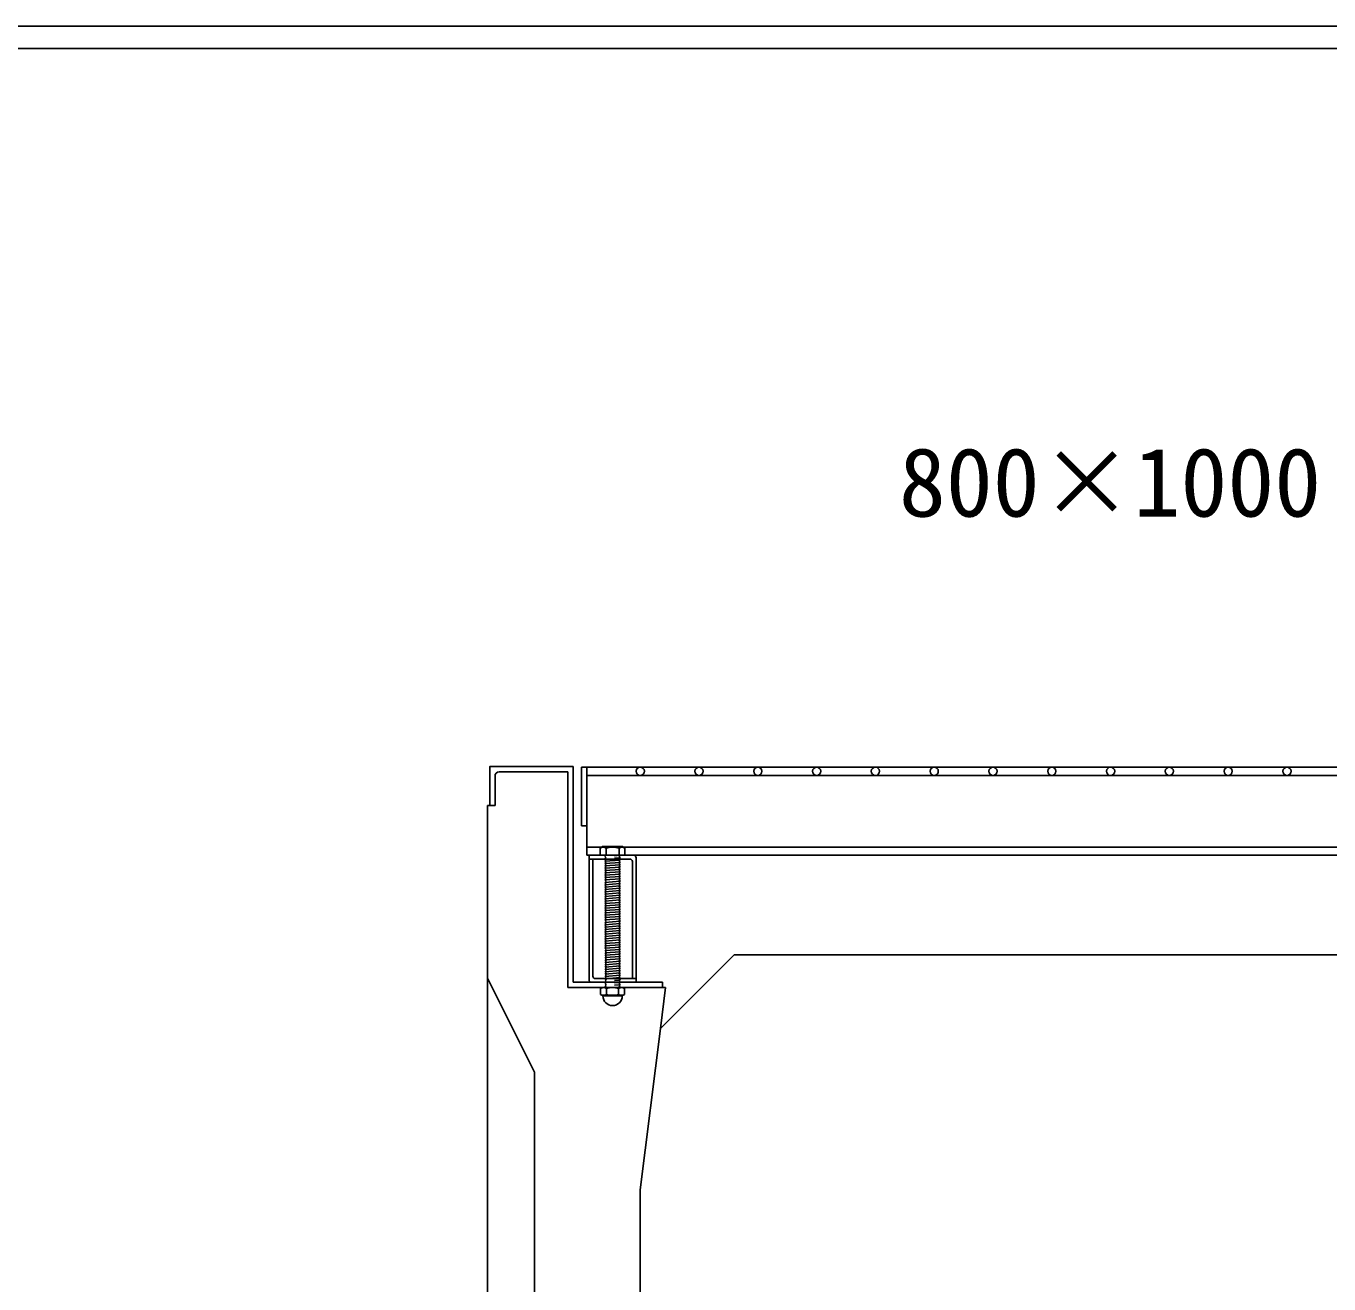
# Model space of a CAD drawing. Units: millimetres, scale not verified. Extents: x -16800 to 16800, y -5940 to 5940.
# Drawn here: x -8522 to -7414, y -1170 to -100 of the extents above; entities that cross this region are included whole.
import ezdxf
from ezdxf.enums import TextEntityAlignment as Align

# ---------------------------------------------------------------- set-up
doc = ezdxf.new("R2010")
doc.units = ezdxf.units.MM
doc.header["$LTSCALE"] = 20
doc.linetypes.add('DOTTED', pattern=[1.75, 0.25, -1.5])
for name, color, linetype, lineweight in [('0-2_HATCH', 6, 'Continuous', 25), ('0-5_OUTLINE', 3, 'Continuous', 25), ('0-6_TXT', 7, 'Continuous', 25)]:
    doc.layers.add(name, color=color, linetype=linetype, lineweight=lineweight)
doc.styles.add('ＭＳ ゴシック', font='')
doc.styles.get('ＭＳ ゴシック').set_extended_font_data('MS Gothic')

msp = doc.modelspace()

# ---------------------------------------------------------------- linework, layer by layer
at = {"layer": '0-2_HATCH'}
for p, q in [((-8057, -729.85), (-8057, -913.35)), ((-7150, -730.35), (-8050, -730.35)), ((-8050, -780.35), (-8050, -730.35)), ((-8045.5, -730.35), (-8045.5, -805.35)), ((-8123.5, -737.85), (-8123.5, -762.85)), ((-8061.5, -734.35), (-8120, -734.35)), ((-8061.5, -734.35), (-8061.5, -917.85)), ((-7154.5, -737.35), (-8045.5, -737.35)), ((-8123.5, -762.85), (-8128, -762.85)), ((-8050, -780.35), (-8045.5, -780.35)), ((-8032.68, -798.35), (-8045.5, -798.35)), ((-7154.5, -805.35), (-8045.5, -805.35)), ((-8043.5, -911.35), (-8043.5, -805.35)), ((-8043.5, -805.35), (-8005.5, -805.35)), ((-8043.5, -808.55), (-8008.7, -808.55)), ((-8040.3, -908.15), (-8040.3, -808.55)), ((-8032, -797.84), (-8034, -799.34)), ((-8034, -805.34), (-8034, -799.34)), ((-8013, -805.35), (-8034, -805.34)), ((-8033.67, -799.07), (-8032, -797.84)), ((-8015, -797.85), (-8032, -797.84)), ((-8030, -805.35), (-8017, -805.34)), ((-8030, -806.35), (-8029, -805.35)), ((-8029, -807.35), (-8030, -806.35)), ((-8030, -808.35), (-8029, -807.35)), ((-8029, -809.35), (-8030, -808.35)), ((-8029, -805.35), (-8029, -799.34)), ((-8018, -805.35), (-8018, -799.34)), ((-8018, -806.35), (-8017, -805.35)), ((-8017, -807.35), (-8018, -806.35)), ((-8013.33, -799.07), (-8015, -797.85)), ((-7185.68, -798.35), (-8014.32, -798.35)), ((-8013, -805.35), (-8013, -799.34)), ((-8003.5, -913.35), (-8003.5, -807.35)), ((-8030, -810.35), (-8029, -809.35)), ((-8017, -809.35), (-8030, -810.35)), ((-8029, -811.35), (-8030, -810.35)), ((-8030, -812.35), (-8029, -811.35)), ((-8017, -811.35), (-8030, -812.35)), ((-8029, -813.34), (-8030, -812.35)), ((-8030, -814.35), (-8029, -813.34)), ((-8017, -813.34), (-8030, -814.35)), ((-8029, -815.35), (-8030, -814.35)), ((-8030, -816.35), (-8029, -815.35)), ((-8017, -815.35), (-8030, -816.35)), ((-8029, -817.34), (-8030, -816.35)), ((-8017, -817.34), (-8030, -818.35)), ((-8030, -818.35), (-8029, -817.34)), ((-8017, -819.35), (-8030, -820.35)), ((-8018, -810.35), (-8017, -809.35)), ((-8017, -811.35), (-8018, -810.35)), ((-8018, -812.35), (-8017, -811.35)), ((-8017, -813.34), (-8018, -812.35)), ((-8018, -814.35), (-8017, -813.34)), ((-8017, -815.35), (-8018, -814.35)), ((-8018, -818.35), (-8017, -817.34)), ((-8017, -819.35), (-8018, -818.35)), ((-8018, -820.35), (-8017, -819.35)), ((-8006.7, -910.15), (-8006.7, -810.55)), ((-8029, -821.34), (-8030, -820.35)), ((-8030, -822.34), (-8029, -821.34)), ((-8017, -821.35), (-8030, -822.35)), ((-8029, -823.34), (-8030, -822.34)), ((-8017, -823.34), (-8030, -824.34)), ((-8030, -824.34), (-8029, -823.34)), ((-8029, -825.34), (-8030, -824.34)), ((-8017, -825.34), (-8030, -826.34)), ((-8030, -826.34), (-8029, -825.34)), ((-8029, -827.34), (-8030, -826.34)), ((-8017, -827.34), (-8030, -828.34)), ((-8030, -828.34), (-8029, -827.34)), ((-8029, -829.34), (-8030, -828.34)), ((-8017, -829.34), (-8030, -830.34)), ((-8030, -830.34), (-8029, -829.34)), ((-8029, -831.34), (-8030, -830.34)), ((-8017, -821.34), (-8018, -820.35)), ((-8018, -822.35), (-8017, -821.35)), ((-8018, -822.35), (-8017, -823.35)), ((-8018, -824.34), (-8017, -823.34)), ((-8018, -824.34), (-8017, -825.34)), ((-8018, -826.34), (-8017, -825.34)), ((-8018, -826.34), (-8017, -827.34)), ((-8018, -828.34), (-8017, -827.34)), ((-8018, -828.34), (-8017, -829.34)), ((-8018, -830.34), (-8017, -829.34)), ((-8018, -830.34), (-8017, -831.34)), ((-8017, -831.34), (-8030, -832.34)), ((-8030, -832.34), (-8029, -831.34)), ((-8029, -833.34), (-8030, -832.34)), ((-8017, -833.34), (-8030, -834.34)), ((-8030, -834.34), (-8029, -833.34)), ((-8029, -835.34), (-8030, -834.34)), ((-8017, -835.34), (-8030, -836.34)), ((-8030, -836.34), (-8029, -835.34)), ((-8029, -837.34), (-8030, -836.34)), ((-8017, -837.34), (-8030, -838.34)), ((-8030, -838.34), (-8029, -837.34)), ((-8029, -839.34), (-8030, -838.34)), ((-8017, -839.34), (-8030, -840.34)), ((-8030, -840.34), (-8029, -839.34)), ((-8029, -841.34), (-8030, -840.34)), ((-8017, -841.34), (-8030, -842.34)), ((-8030, -842.34), (-8029, -841.34)), ((-8018, -832.34), (-8017, -831.34)), ((-8018, -832.34), (-8017, -833.34)), ((-8018, -834.34), (-8017, -833.34)), ((-8018, -834.34), (-8017, -835.34)), ((-8018, -836.34), (-8017, -835.34)), ((-8018, -836.34), (-8017, -837.34)), ((-8018, -838.34), (-8017, -837.34)), ((-8018, -838.34), (-8017, -839.34)), ((-8018, -840.34), (-8017, -839.34)), ((-8018, -840.34), (-8017, -841.34)), ((-8018, -842.34), (-8017, -841.34)), ((-8029, -843.34), (-8030, -842.34)), ((-8017, -843.34), (-8030, -844.34)), ((-8030, -844.34), (-8029, -843.34)), ((-8029, -845.34), (-8030, -844.34)), ((-8017, -845.34), (-8030, -846.34)), ((-8030, -846.34), (-8029, -845.34)), ((-8029, -847.34), (-8030, -846.34)), ((-8017, -847.34), (-8030, -848.34)), ((-8030, -848.34), (-8029, -847.34)), ((-8029, -849.34), (-8030, -848.34)), ((-8017, -849.35), (-8030, -850.35)), ((-8030, -850.35), (-8029, -849.35)), ((-8029, -851.35), (-8030, -850.35)), ((-8016.99, -851.35), (-8029.99, -852.35)), ((-8029.99, -852.35), (-8028.99, -851.35)), ((-8028.99, -853.35), (-8029.99, -852.35)), ((-8018, -842.34), (-8017, -843.34)), ((-8018, -844.34), (-8017, -843.34)), ((-8018, -844.34), (-8017, -845.35)), ((-8018, -846.34), (-8017, -845.34)), ((-8018, -846.34), (-8017, -847.34)), ((-8018, -848.34), (-8017, -847.34)), ((-8018, -848.34), (-8017, -849.35)), ((-8018, -850.35), (-8017, -849.35)), ((-8018, -850.35), (-8016.99, -851.35)), ((-8017.99, -852.35), (-8016.99, -851.35)), ((-8017.99, -852.35), (-8016.99, -853.35)), ((-8016.99, -853.35), (-8029.99, -854.35)), ((-8029.99, -854.35), (-8028.99, -853.35)), ((-8028.99, -855.35), (-8029.99, -854.35)), ((-8016.99, -855.35), (-8029.99, -856.35)), ((-8029.99, -856.35), (-8028.99, -855.35)), ((-8028.99, -857.35), (-8029.99, -856.35)), ((-8016.99, -857.35), (-8029.99, -858.35)), ((-8029.99, -858.35), (-8028.99, -857.35)), ((-8028.99, -859.35), (-8029.99, -858.35)), ((-8016.98, -859.36), (-8029.99, -860.36)), ((-8029.99, -860.36), (-8028.99, -859.36)), ((-8028.99, -861.36), (-8029.99, -860.36)), ((-8016.99, -863.35), (-8029.99, -864.35)), ((-8029.99, -864.35), (-8028.99, -863.35)), ((-8016.98, -861.36), (-8029.98, -862.36)), ((-8029.98, -862.36), (-8028.98, -861.36)), ((-8028.98, -863.36), (-8029.98, -862.36)), ((-8017.99, -854.35), (-8016.99, -853.35)), ((-8017.99, -854.35), (-8016.99, -855.35)), ((-8017.99, -856.35), (-8016.99, -855.35)), ((-8017.99, -856.35), (-8016.99, -857.35)), ((-8017.99, -858.35), (-8016.99, -857.35)), ((-8017.99, -858.35), (-8016.98, -859.36)), ((-8017.99, -864.35), (-8016.99, -863.35)), ((-8017.98, -860.36), (-8016.98, -859.36)), ((-8017.98, -860.36), (-8016.98, -861.36)), ((-8017.98, -862.36), (-8016.98, -861.36)), ((-8017.98, -862.36), (-8016.98, -863.36)), ((-8028.99, -865.35), (-8029.99, -864.35)), ((-8016.99, -865.35), (-8029.99, -866.35)), ((-8029.99, -866.35), (-8028.99, -865.35)), ((-8028.99, -867.35), (-8029.99, -866.35)), ((-8016.99, -867.35), (-8029.99, -868.35)), ((-8029.99, -868.35), (-8028.99, -867.35)), ((-8028.99, -869.35), (-8029.99, -868.35)), ((-8016.98, -869.35), (-8029.98, -870.35)), ((-8029.98, -870.35), (-8028.98, -869.35)), ((-8028.98, -871.35), (-8029.98, -870.35)), ((-8016.98, -871.36), (-8029.98, -872.36)), ((-8029.98, -872.36), (-8028.98, -871.36)), ((-8028.98, -873.36), (-8029.98, -872.36)), ((-8016.98, -873.36), (-8029.98, -874.36)), ((-8029.98, -874.36), (-8028.98, -873.36)), ((-8028.98, -875.36), (-8029.98, -874.36)), ((-8017.99, -864.35), (-8016.99, -865.35)), ((-8017.99, -866.35), (-8016.99, -865.35)), ((-8017.99, -866.35), (-8016.99, -867.35)), ((-8017.99, -868.35), (-8016.99, -867.35)), ((-8017.99, -868.35), (-8016.98, -869.36)), ((-8017.98, -870.36), (-8016.98, -869.36)), ((-8017.98, -870.36), (-8016.98, -871.36)), ((-8017.98, -872.36), (-8016.98, -871.36)), ((-8017.98, -872.36), (-8016.98, -873.36)), ((-8017.98, -874.36), (-8016.98, -873.36)), ((-8017.98, -874.36), (-8016.98, -875.36)), ((-8016.98, -875.36), (-8029.98, -876.36)), ((-8029.98, -876.36), (-8028.98, -875.36)), ((-8028.98, -877.36), (-8029.98, -876.36)), ((-8016.97, -877.36), (-8029.97, -878.36)), ((-8029.97, -878.36), (-8028.97, -877.36)), ((-8028.97, -879.36), (-8029.97, -878.36)), ((-8029.97, -880.36), (-8028.97, -879.36)), ((-8016.97, -879.37), (-8029.97, -880.37)), ((-8028.97, -881.36), (-8029.97, -880.37)), ((-8016.97, -881.37), (-8029.97, -882.37)), ((-8029.97, -882.37), (-8028.97, -881.37)), ((-8028.97, -883.37), (-8029.97, -882.37)), ((-8016.97, -883.37), (-8029.97, -884.37)), ((-8029.97, -884.37), (-8028.97, -883.37)), ((-8028.97, -885.37), (-8029.97, -884.37)), ((-8016.96, -885.37), (-8029.96, -886.37)), ((-8029.96, -886.37), (-8028.96, -885.37)), ((-8028.96, -887.37), (-8029.96, -886.37)), ((-8017.98, -876.36), (-8016.98, -875.36)), ((-8017.98, -876.36), (-8016.97, -877.36)), ((-8017.97, -878.36), (-8016.97, -877.36)), ((-8017.97, -878.36), (-8016.97, -879.37)), ((-8017.97, -880.37), (-8016.97, -879.37)), ((-8017.97, -880.37), (-8016.97, -881.37)), ((-8017.97, -882.37), (-8016.97, -881.37)), ((-8017.97, -882.37), (-8016.97, -883.37)), ((-8017.97, -884.37), (-8016.97, -883.37)), ((-8017.97, -884.37), (-8016.96, -885.37)), ((-8017.96, -886.37), (-8016.96, -885.37)), ((-8017.96, -886.37), (-8016.96, -887.37)), ((-8016.96, -887.37), (-8029.96, -888.37)), ((-8029.96, -888.37), (-8028.96, -887.37)), ((-8028.96, -889.37), (-8029.96, -888.37)), ((-8029.96, -890.37), (-8028.96, -889.37)), ((-8016.96, -889.38), (-8029.96, -890.38)), ((-8028.96, -891.37), (-8029.96, -890.38)), ((-8016.96, -891.38), (-8029.96, -892.38)), ((-8029.96, -892.38), (-8028.96, -891.38)), ((-8028.96, -893.38), (-8029.96, -892.38)), ((-8016.95, -893.38), (-8029.96, -894.38)), ((-8029.96, -894.38), (-8028.96, -893.38)), ((-8028.96, -895.38), (-8029.96, -894.38)), ((-8016.95, -895.38), (-8029.95, -896.38)), ((-8029.95, -896.38), (-8028.95, -895.38)), ((-8028.95, -897.38), (-8029.95, -896.38)), ((-8016.95, -897.38), (-8029.95, -898.38)), ((-8029.95, -898.38), (-8028.95, -897.38)), ((-8017.96, -888.37), (-8016.96, -887.37)), ((-8017.96, -888.37), (-8016.96, -889.38)), ((-8017.96, -890.38), (-8016.96, -889.38)), ((-8017.96, -890.38), (-8016.96, -891.38)), ((-8017.96, -892.38), (-8016.96, -891.38)), ((-8017.96, -892.38), (-8016.95, -893.38)), ((-8017.96, -894.38), (-8016.95, -893.38)), ((-8017.95, -894.38), (-8016.95, -895.38)), ((-8017.95, -896.38), (-8016.95, -895.38)), ((-8017.95, -896.38), (-8016.95, -897.38)), ((-8017.95, -898.38), (-8016.95, -897.38)), ((-8028.95, -899.38), (-8029.95, -898.38)), ((-8016.95, -899.39), (-8029.95, -900.39)), ((-8029.95, -900.39), (-8028.95, -899.39)), ((-8028.95, -901.39), (-8029.95, -900.39)), ((-8016.95, -901.39), (-8029.95, -902.39)), ((-8029.95, -902.39), (-8028.95, -901.39)), ((-8028.95, -903.39), (-8029.95, -902.39)), ((-8016.94, -903.39), (-8029.94, -904.39)), ((-8029.94, -904.39), (-8028.94, -903.39)), ((-8028.94, -905.39), (-8029.94, -904.39)), ((-8016.94, -905.39), (-8029.94, -906.39)), ((-8029.94, -906.39), (-8028.94, -905.39)), ((-8028.94, -907.39), (-8029.94, -906.39)), ((-8016.94, -907.39), (-8029.94, -908.39)), ((-8029.94, -908.39), (-8028.94, -907.39)), ((-8028.94, -909.39), (-8029.94, -908.39)), ((-8017.95, -898.38), (-8016.95, -899.39)), ((-8017.95, -900.39), (-8016.95, -899.39)), ((-8017.95, -900.39), (-8016.95, -901.39)), ((-8017.95, -902.39), (-8016.95, -901.39)), ((-8017.94, -902.39), (-8016.94, -903.39)), ((-8017.94, -904.39), (-8016.94, -903.39)), ((-8017.94, -904.39), (-8016.94, -905.39)), ((-8017.94, -906.39), (-8016.94, -905.39)), ((-8017.94, -906.39), (-8016.94, -907.39)), ((-8017.94, -908.39), (-8016.94, -907.39)), ((-8017.94, -908.39), (-8016.94, -909.4)), ((-7978.63, -917.85), (-8061.5, -917.85)), ((-7981, -913.35), (-8057, -913.35)), ((-8041.5, -913.35), (-8003.5, -913.35)), ((-8038.3, -910.15), (-8003.5, -910.15)), ((-8032.84, -917.85), (-8033.71, -918.49)), ((-8033.71, -918.49), (-8033.71, -923.68)), ((-8014.16, -917.84), (-8032.84, -917.85)), ((-8016.94, -909.4), (-8029.94, -910.4)), ((-8029.94, -910.4), (-8028.94, -909.4)), ((-8028.94, -911.4), (-8029.94, -910.4)), ((-8029.93, -912.4), (-8028.93, -911.4)), ((-8028.93, -913.4), (-8029.93, -912.4)), ((-8029.93, -914.4), (-8028.93, -913.4)), ((-8028.93, -915.4), (-8029.93, -914.4)), ((-8029.93, -916.4), (-8028.93, -915.4)), ((-8028.93, -917.4), (-8029.93, -916.4)), ((-8029.37, -917.85), (-8028.93, -917.4)), ((-8028.6, -918.49), (-8028.6, -923.68)), ((-8018.4, -918.49), (-8018.4, -923.68)), ((-8017.94, -910.4), (-8016.94, -909.4)), ((-8017.94, -910.4), (-8016.93, -911.4)), ((-8017.93, -912.4), (-8016.93, -911.4)), ((-8017.93, -912.4), (-8016.93, -913.4)), ((-8017.93, -914.4), (-8016.93, -913.4)), ((-8017.93, -914.4), (-8016.93, -915.4)), ((-8017.93, -916.4), (-8016.93, -915.4)), ((-8017.93, -916.4), (-8016.93, -917.4)), ((-8017.37, -917.85), (-8016.93, -917.4)), ((-8014.16, -917.84), (-8013.29, -918.49)), ((-8013.29, -918.49), (-8013.29, -923.68)), ((-7978.63, -917.85), (-7982.86, -952.7)), ((-7981, -913.35), (-7981, -917.85)), ((-8032.01, -924.65), (-8033.71, -923.68)), ((-8032.01, -924.97), (-8032.01, -924.65)), ((-8014.99, -924.65), (-8032.01, -924.65)), ((-8014.99, -924.97), (-8032.01, -924.97)), ((-8014.99, -924.65), (-8013.29, -923.68)), ((-8014.99, -924.97), (-8014.99, -924.65))]:
    msp.add_line(p, q, dxfattribs=at)
at = {"layer": '0-2_HATCH', "linetype": 'DOTTED'}
for p, q in [((-8017, -805.35), (-8030, -806.35)), ((-8017, -807.35), (-8030, -808.35)), ((-8016.93, -911.4), (-8029.93, -912.4)), ((-8016.93, -913.4), (-8029.93, -914.4)), ((-8016.93, -915.4), (-8029.93, -916.4)), ((-8029.37, -917.85), (-8017.37, -917.85)), ((-8016.93, -917.4), (-8022.66, -917.85))]:
    msp.add_line(p, q, dxfattribs=at)
at = {"layer": '0-2_HATCH'}
for points in [[(-8017, -809.35), (-8018, -808.35), (-8017, -807.35)], [(-8030, -820.35), (-8029, -819.35), (-8030, -818.35)], [(-8017, -817.34), (-8018, -816.34), (-8017, -815.35)]]:
    msp.add_lwpolyline(points, dxfattribs=at)
for centre in [(-8000, -733.85), (-7950, -733.85), (-7900, -733.85), (-7850, -733.85), (-7800, -733.85), (-7750, -733.85), (-7700, -733.85), (-7650, -733.85), (-7600, -733.85), (-7550, -733.85), (-7500, -733.85), (-7450, -733.85)]:
    msp.add_circle(centre, 3.5, dxfattribs=at)
for centre, radius, start, end in [((-8120, -737.85), 3.5, 90, 180), ((-8031.5, -801.97), 3.62, 46.39563, 133.60437), ((-8023.5, -813.97), 15.62, 69.39075, 110.60925), ((-8015.5, -801.97), 3.62, 46.39563, 133.60437), ((-8008.7, -810.55), 2, 0, 90), ((-8005.5, -807.35), 2, 0, 90), ((-8038.3, -908.15), 2, 180, 270), ((-8041.5, -911.35), 2, 180, 270), ((-8031.15, -923.19), 5.35, 61.49832, 118.50684), ((-8023.5, -938.26), 20.42, 75.52621, 104.47362), ((-8015.85, -923.19), 5.35, 61.49231, 118.50169), ((-8031.15, -918.98), 5.35, 241.49843, 298.50089), ((-8023.5, -924.97), 8.19, 180, 359.99995), ((-8023.5, -903.91), 20.42, 255.52638, 284.47374), ((-8015.85, -918.98), 5.35, 241.49989, 298.5)]:
    msp.add_arc(centre, radius, start, end, dxfattribs=at)
at = {"layer": '0-5_OUTLINE'}
for p, q in [((-8130, -762.85), (-8130, -1939.85)), ((-8130, -762.85), (-8128, -762.85)), ((-7982.86, -952.7), (-7920, -889.85)), ((-7920, -889.85), (-7280, -889.85)), ((-8130, -909.85), (-8090, -989.85)), ((-7982.86, -952.7), (-8000, -1089.85)), ((-8090, -989.85), (-8090, -1939.85)), ((-8000, -1089.85), (-8000, -1939.85))]:
    msp.add_line(p, q, dxfattribs=at)
msp.add_lwpolyline([(-8057, -729.85), (-8128, -729.85), (-8128, -762.85)], dxfattribs=at)
at = {"layer": '0-6_TXT'}
for p, q in [((-10140.75, -100), (-6659.25, -100)), ((-10140.75, -119.2), (-6659.25, -119.2))]:
    msp.add_line(p, q, dxfattribs=at)

# ---------------------------------------------------------------- texts
at = {"layer": '0-6_TXT', "style": 'ＭＳ ゴシック'}
msp.add_text('800×1000', height=58.65, dxfattribs=at).set_placement((-7780, -534.84), align=Align.BOTTOM_LEFT)

doc.saveas('drawing.dxf')
